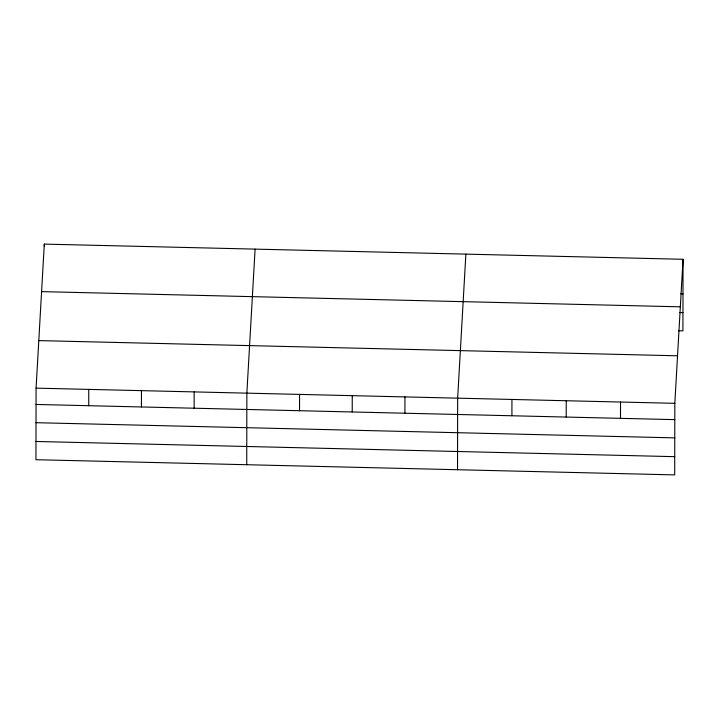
<?xml version="1.0" encoding="UTF-8"?>
<svg xmlns="http://www.w3.org/2000/svg" width="719" height="719" viewBox="0 0 719 719"><rect width="100%" height="100%" fill="white"/><g stroke="black" fill="none" stroke-linecap="round" stroke-linejoin="round"><path stroke-width="1.08" d="M36.076 388.143L35.95 459.711L674.701 474.891L674.826 403.323L683.05 259.289L44.299 244.109L36.076 388.143L674.826 403.323M44.299 246.284L44.299 244.109M88.743 405.705L88.77 389.392M141.436 406.963L141.472 390.651M194.139 408.212L194.166 391.9M246.734 464.726L246.86 393.149L255.092 249.116M299.526 410.72L299.562 394.407M352.229 411.969L352.256 395.657M404.923 413.218L404.95 396.906M457.527 469.732L457.652 398.164L465.876 254.122M511.91 415.762L511.946 399.449M566.204 417.056L566.239 400.744M620.497 418.35L620.533 402.038M683.05 259.289L682.924 330.857L678.493 330.749M680.776 293.783L682.987 293.837M41.585 291.635L680.336 306.824M679.635 312.54L682.96 312.621M38.79 340.608L677.541 355.797M36.049 404.455L674.79 419.635M36.013 422.691L674.764 437.871M35.986 441.475L674.728 456.664"/></g></svg>
